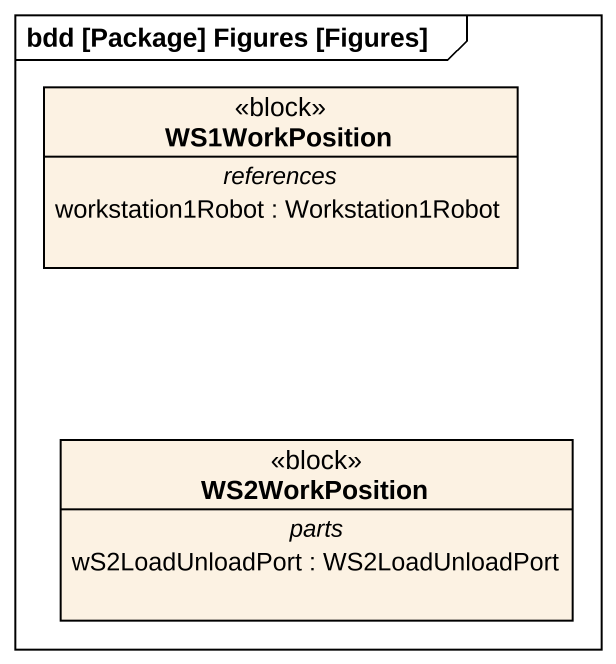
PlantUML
@startuml
mainframe bdd [Package] Figures [Figures]
hide circle
hide empty members
class WS1WorkPosition <<block>> {
  -- references --
  workstation1Robot : Workstation1Robot
}
class WS2WorkPosition <<block>> {
  -- parts --
  wS2LoadUnloadPort : WS2LoadUnloadPort
}
@enduml
